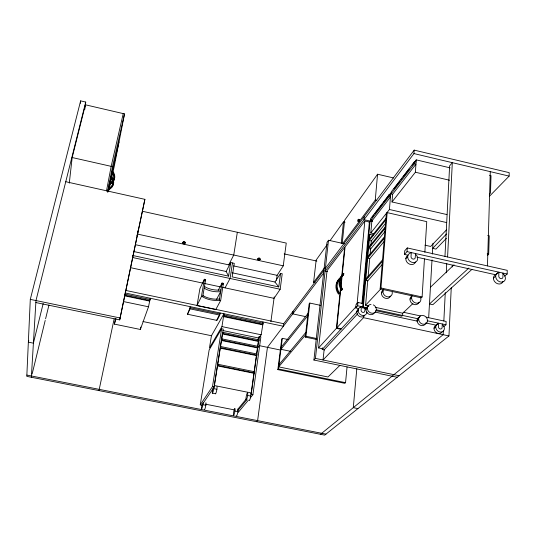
<?xml version="1.0" encoding="UTF-8"?>
<svg xmlns="http://www.w3.org/2000/svg" width="536" height="536" viewBox="0 0 536 536"><rect width="100%" height="100%" fill="white"/><g stroke="black" fill="none" stroke-linecap="round" stroke-linejoin="round"><path stroke-width="0.8" d="M504.637 276.107L507.163 274.017L507.237 270.338L407.293 247.94L404.747 250.754L404.486 254.426L408.017 255.216M489.335 196.377L509.133 176.116L509.2 172.652L414.194 150.12L325.406 268.248M503.003 273.085L502.909 277.079A2.258 1.836 44 0 1 500.798 278.62A2.258 1.836 44 0 1 498.782 276.154L498.875 272.167L496.39 274.271M487.445 255.37L488.685 254.245L489.234 235.753L487.733 235.411M487.459 265.903L490.286 171.654M84.802 109.438L85.727 102.061L80.628 100.869L30.297 299.383L26.8 376.359L324.695 435.132L448.96 335.938L451.252 287.711M452.237 266.921L452.317 265.26M443.553 326.786L445.972 324.776L446.14 321.466L426.214 317.171M444.967 256.389L449.624 165.852L452.31 162.663L447.587 256.972M442.3 323.985L442.113 327.563A1.977 1.675 46 0 1 440.197 328.97A1.977 1.675 46 0 1 438.468 326.786L438.656 323.201L436.271 325.218L425.685 322.947M443.352 330.692L443.151 334.692L320.481 434.294M443.842 320.997L445.275 292.555M446.274 272.777L446.749 263.337M358.517 219.78C358.082 217 357.137 224.852 358.517 219.78L359.334 219.968L358.765 221.616L358.571 221.227M359.334 219.968L359.234 219.311L358.859 219.814M428.666 317.701L432.009 259.86M432.344 254.057L432.974 243.277M31.349 377.257L35.979 300.555L85.727 102.061M424.86 252.275L426.75 221.643L387.16 212.611L386.356 213.623L380.145 288.884L421.202 297.828L422.107 296.971L424.452 258.895M415.521 253.528L415.253 257.521A2.258 1.903 40 0 1 413.008 259.055A2.258 1.903 40 0 1 411.025 256.583L411.3 252.583M446.923 214.568L392.01 201.951L415.387 172.23L416.244 159.869L450.146 167.869M412.941 303.53L402.737 313.232L402.576 315.443L401.759 316.22L375.629 310.605M404.486 254.426L407.032 251.632L407.293 247.94M327.536 271.645L325.091 271.109L413.953 153.584L414.194 150.12M414.348 163.802L415.943 164.177L392.627 194.253L391.126 193.905L414.348 163.802L414.502 161.644L416.097 162.019M374.028 233.716L370.791 232.986L389.438 209.496L390.778 192.96L383.253 202.735M391.126 193.905L391.287 191.834L414.502 161.644M392.01 201.951L392.627 194.253M380.145 288.884L380.962 288L387.16 212.611M388.948 196.719L390.442 197.067L371.863 221.033L370.436 220.711L388.948 196.719L389.116 194.669L390.61 195.01M370.791 232.986L371.984 219.713M357.7 313.788L324.119 349.847L323.034 359.984L363.522 317.68L363.669 316.079M365.076 308.106L364.822 310.981A1.977 1.729 41.9 0 1 362.798 312.381A1.977 1.729 41.9 0 1 361.097 310.183L361.425 306.592L360.44 307.657M368.808 305.929L365.579 305.232L367.743 280.891L382.382 264.255M368.091 276.985L369.719 258.647L384.346 241.213M370.061 254.814L370.698 247.706M370.899 245.448L371.301 240.932L385.853 222.943M342.625 243.659L375.26 200.069L377.558 174.22L393.585 177.952M361.968 303.47L369.371 221.984L364.828 220.959L345.077 246.942L336.829 327.865L341.311 328.816M356.802 368.788L353.284 407.662L357.934 408.593M362.631 303.497L370.095 221.046L369.083 222.366M366.651 308.676L362.564 307.798L369.116 235.344L369.84 234.426L373.063 235.15M370.436 220.711L370.617 218.728L389.116 194.669M362.564 307.798L363.308 306.994L369.84 234.426M357.077 304.113L364.828 220.959M358.705 308.569L355.716 307.925L357.666 305.781L357.974 302.471L362.818 303.51M355.716 307.925L356.025 304.622L357.974 302.471M364.279 216.531L363.984 219.666L372.527 221.603M288.046 339.523L282.331 338.33L281.748 339.08L277.849 369.619L344.829 383.327L345.553 382.671L347.047 366.993M342.249 288.763L341.559 290.452L342.249 288.763A12.536 10.934 39.1 0 1 343.697 274.466L343.784 273.595L343.107 275.196A12.516 10.921 39.1 0 0 340.601 278.472M340.025 279.015L340.695 277.427A12.985 11.357 39.2 0 0 339.047 293.46L338.471 294.15A12.958 11.343 39.2 0 1 340.119 278.144M339.047 293.46L339.147 292.489A12.415 10.861 39.2 0 1 339.998 278.854M318.572 347.938L336.4 328.34L344.655 247.498L327.047 270.667L318.572 347.938L322.806 348.822M341.244 243.357L343.482 221.857L345.084 222.212M342.216 243.491L344.621 220.269L377.558 174.22M324.669 349.961L322.23 349.452L322.404 347.79M397.189 377.257L313.915 360.038L327.014 242.339L328.501 240.249L344.762 243.867M313.915 360.038L315.429 358.41L328.501 240.249M69.285 183.158L72.172 157.537L85.385 104.788L124.52 113.907L119.193 141.089L107.636 192.015M80.34 103.334L80.628 100.869M316.702 339.496L305.259 337.097L309.118 303.966L309.821 303.061L320.421 305.332M305.259 337.097L305.962 336.26L309.821 303.061M315.175 282.774L313.587 282.432L316.18 260.02L327.201 244.617M293.058 311.275L292.736 313.895L305.795 316.669M323.911 270.238L283.718 323.711L283.39 326.257L125.123 292.964M277.849 369.619L278.425 368.929L282.331 338.33M222.581 287.343L274.023 298.338L280.181 289.252L282.217 273.755L280.556 273.394L274.941 282.01L232.034 272.75M276.442 280.315L277.112 275.343L283.263 265.829L286.257 243.089L142.496 211.285M132.72 255.491L228.597 276.134L226.138 271.477L230.741 262.58L234.279 263.35L232.162 276.898L278.76 286.934L280.556 273.394M270.888 321.721L274.224 296.877M257.447 347.871L251.183 392.935L214.266 385.525L217.227 366.651M257.675 346.229L258.814 338.035L222.882 330.558M256.731 354.537L251.196 394.369L252.905 394.71L260.878 336.936L259.223 336.595L258.278 337.928M256.845 353.713L259.223 336.595M217.998 364.292L217.509 365.9L254.118 373.344L254.486 372.875L254.64 371.756L217.998 364.292L217.683 364.782M220.778 346.551L220.289 348.166L256.577 355.629L256.945 355.133L257.099 354.035L220.778 346.551L220.464 347.067M221.978 338.886L221.489 340.501L257.642 347.971L258.01 347.469L258.158 346.377L221.978 338.886L221.663 339.409M222.996 332.36L222.514 333.975L258.546 341.459L258.915 340.943L259.062 339.858L222.996 332.36L222.681 332.89M258.794 338.129L261.173 334.786L263.069 323.201L224.001 314.994L223.686 315.543M262.942 321.955L262.7 323.737L263.069 323.201M187.52 314.243L190.066 308.85L190.3 307.014L187.52 314.243L216.832 320.374C220.316 315.791 220.591 310.197 219.525 314.8M200.25 404.841L212.49 386.603L221.603 328.756L223.278 329.104L214.212 386.945L201.864 405.162L200.25 404.841L209.134 349.981L221.603 328.756M221.944 326.598L223.968 313.754L211.439 335.73L209.462 347.938L221.944 326.598L261.173 334.786M262.553 324.803L223.519 316.609L224.001 314.994M232.503 262.962L230.065 278.479L225.033 287.865M237.334 232.262L233.743 255.089L137.672 234.132M217.482 365.016L221.341 340.4M221.596 338.759L222.373 333.841M135.715 244.758L228.698 264.851M228.597 276.134L230.741 262.58M219.271 300.267L222.045 283.035L223.412 283.33L220.651 300.562L215.78 309.547L197.007 305.594L199.901 288.676L204.363 279.249L205.643 279.524L202.722 296.756A11.812 4.509 9.3 0 0 219.271 300.267L220.651 300.562M216.832 320.374L217.006 319.302M197.007 305.594L201.435 296.488L204.363 279.249M106.476 191.03L111.166 166.354L123.233 113.605M107.609 191.982L112.493 166.649L124.52 113.907M114.476 175.761A9.293 8.127 11.6 0 1 109.23 184.578L109.378 183.828A9.306 8.134 11.6 0 0 112.312 170.937L111.977 172.512A8.362 7.316 11.6 0 1 113.578 179.754M112.794 181.335A8.274 7.256 11.4 0 0 110.939 177.885L111.267 176.331A9.206 8.074 11.4 0 1 113.384 179.734M115.588 318.424L114.396 324.119L140.352 329.473L148.506 306.793L150.033 299.443L124.921 294.17M150.174 298.237L149.825 300.026L150.033 299.443M119.019 141.986L114.141 166.89L108.473 191.828M140.352 329.473L140.827 327.027M35.858 302.545L119.709 319.885L137.846 232.53L136.955 235.746M137.993 231.813L138.442 229.669L137.564 232.845M138.61 228.865L144.888 199.338L65.761 181.711M119.709 319.885L144.888 199.338M114.128 318.987L98.959 390.597M109.23 184.578L109.558 183.031A8.375 7.323 11.6 0 0 112.124 171.748M111.977 172.512L112.312 170.937M110.939 177.885L111.12 177.081M32.14 374.014L45.198 320.434M45.593 318.813L48.957 305.011M43.188 303.523L33.406 343.167L28.354 342.149L28.756 340.534M114.396 324.119L115.97 318.545M182.863 242.741L183.037 242.285M184.96 243.197L185.141 242.748M204.946 280.985L205.643 279.524M228.684 264.911L233.756 255.029L283.263 265.829M218.273 290.257L222.045 283.035M222.661 284.763L223.412 283.33M216.531 299.41L220.665 291.604A11.759 4.583 9.3 0 1 204.189 288.093M217.368 318.659L219.164 315.443M257.823 259.102L258.071 258.674M259.88 259.558L260.134 259.123M257.856 339.382L258.814 338.035M258.694 340.373L259.062 339.858M330.075 240.604L343.482 221.857M257.789 346.886L258.158 346.377M313.587 282.432L324.548 267.799M323.59 273.085L267.451 347.335L257.615 420.633L256.623 421.698M372.219 217.08L373.726 215.124M374.724 213.817L382.248 204.042M393.973 188.813L400.044 180.92M401.055 179.6L402.074 178.287M403.085 176.974L409.156 169.081M412.191 165.135L416.244 159.869M254.272 372.232L254.64 371.756M281.206 347.14L308.012 313.493M307.738 315.845L280.931 349.318L290.706 351.341M369.418 239.136L386.248 218.078M385.84 219.901L369.297 240.483L371.301 240.932M343.107 275.196L343.697 274.466M368.688 247.257L385.263 226.916M385.143 228.323L368.567 248.624L370.577 249.066L385.156 231.331M237.951 409.102L246.419 398.757M237.689 410.784L247.042 399.421M238.259 412.365L248.195 400.385M250.285 397.866L252.905 394.71M367.823 256.824L384.439 236.825M278.975 364.668L305.795 332.474M384.325 238.252L367.703 258.198L369.719 258.647M305.513 334.873L278.687 366.879L327.978 376.982L339.891 365.371M365.827 279.035L382.543 259.86M382.423 261.313L365.699 280.442L367.743 280.891M336.829 327.865L356.36 306.391M356.768 311.724L358.195 310.177M405.826 258.613L407.695 256.583M322.23 349.452L357.311 311.503M365.579 305.232L380.808 288.877M365.954 309.305L367.328 307.852M381.431 292.877L382.925 291.296M446.555 229.797L430.649 246.453L424.988 245.18M446.501 234.004L432.679 248.356L435.949 249.093L446.394 238.353M489.341 194.206L490.5 193.014L491.016 175.627L489.562 175.285M410 299.088L411.601 297.534M430.428 287.222L454.026 264.797M468.886 268.007L429.463 303.979L432.827 304.709L471.928 269.387M417.075 320.287L418.636 318.887M434.019 328.28L435.755 326.813M493.408 278.11L495.666 276.201M202.849 404.693L205.817 405.276M234.929 411.045L237.87 411.628M26.86 375.073L325.955 434.127M212.417 393.163L215.539 393.786M205.368 404.144L234.466 409.913M212.49 386.603L214.212 386.945M213.757 388.654L216.886 389.283M247.619 395.441L250.727 396.064M278.425 368.929L345.553 382.671M217.824 365.411L254.486 372.875M220.604 347.65L256.945 355.133M222.829 333.446L258.915 340.943M142.991 321.546L211.439 335.73M259.417 345.673L280.475 350.035M30.297 299.383L120.258 318.009M315.429 358.41L399.099 375.736M221.804 339.978L258.01 347.469M190.26 307.758L219.974 314.009M190.066 308.85L219.8 315.094M124.7 295.236L149.825 300.515M223.834 316.059L262.921 324.267M124.533 295.825L149.618 301.091M305.962 336.26L316.615 338.497M123.347 301.534L148.506 306.793M201.435 296.488L202.722 296.756M336.4 328.34L340.876 329.285M125.96 290.472L283.718 323.711M130.898 267.752L202.936 283.149M204.571 283.497L220.946 286.995M363.522 317.68L448.96 335.938M403.307 312.233L420.485 315.939M375.267 307.316L402.737 313.232M357.666 305.781L362.912 306.907M363.308 306.994L366.584 307.697M376.399 309.815L417.417 318.632M427.219 320.742L445.972 324.776M132.767 257.555L280.181 289.252M375.334 312.133L417.564 321.205M233.535 265.903L277.112 275.343M133.819 251.552L226.138 271.477M380.962 288L422.107 296.971M284.194 253.91L316.87 261.086M407.032 251.632L507.163 274.017M416.981 257.213L495.773 274.794M487.177 253.903L488.685 254.245M72.172 157.537L112.493 166.649M375.26 200.069L376.888 200.444M389.438 209.496L446.528 222.547M415.387 172.23L449.516 180.23M413.953 153.584L509.133 176.116M274.941 282.01L278.76 286.934M113.317 180.331A8.362 7.316 11.6 0 1 112.627 181.423M113.404 181.108A9.192 8.067 11.4 0 1 108.212 189.858L108.352 189.121A9.206 8.074 11.4 0 0 113.552 180.357M112.259 185.637A8.274 7.256 11.4 0 1 111.575 186.722M112.902 181.959A8.274 7.256 11.4 0 1 112.52 185.061M111.079 177.135A8.288 7.263 11.5 0 1 108.533 188.33M184.592 242.252A1.079 0.972 20.9 0 1 184.605 243.766A1.079 0.972 20.9 0 1 182.997 243.411A1.079 0.972 20.9 0 1 183.54 242.024M183.808 241.984A1.079 0.972 20.9 0 1 184.089 242.011M259.679 258.814A1.065 0.951 30.2 0 1 259.33 260.241A1.065 0.951 30.2 0 1 257.856 259.531A1.065 0.951 30.2 0 1 258.721 258.345M259.25 258.466A1.065 0.951 30.2 0 1 259.484 258.613M216.906 386.704A3.611 0.482 -78.8 0 1 216.531 391.119A3.611 0.482 -78.8 0 1 215.385 393.323M213.944 386.523A3.611 0.476 -78.8 0 1 213.261 391.072A3.611 0.476 -78.8 0 1 212.29 392.962A3.611 0.476 -78.8 0 1 212.805 388.741M247.518 392.848A3.598 0.596 -79.1 0 1 247.21 397.558A3.598 0.596 -79.1 0 1 245.964 399.106A3.598 0.596 -79.1 0 1 247.13 393.33M250.614 393.464A3.598 0.603 -79.1 0 1 250.386 397.9A3.598 0.603 -79.1 0 1 249.079 400.057M205.878 402.777A3.424 0.436 -78.8 0 1 205.569 406.596A3.424 0.436 -78.8 0 1 204.477 409.377M203.05 402.643A3.424 0.422 -78.8 0 1 202.38 406.978A3.424 0.422 -78.8 0 1 201.503 408.707A3.424 0.422 -78.8 0 1 202.025 404.673M234.882 408.533A3.41 0.529 -79.1 0 1 234.466 413.323A3.41 0.529 -79.1 0 1 233.435 414.02A3.41 0.529 -79.1 0 1 234.721 408.64M237.649 409.223A3.41 0.543 -79.2 0 1 237.723 412.506A3.41 0.543 -79.2 0 1 236.43 415.688M337.533 282.264A12.395 10.847 39.2 0 1 339.422 279.571M341.559 290.452A13.085 11.417 39.1 0 1 343.201 274.318M342.149 289.748A13.105 11.437 39.1 0 1 343.784 273.595M415.46 254.165A5.333 4.496 40 0 1 416.311 261.608A5.333 4.496 40 0 1 408.653 259.893A5.333 4.496 40 0 1 410.476 253.052M415.521 262.01A5.306 4.482 40.1 0 1 408.03 263.263A5.306 4.482 40.1 0 1 407.514 255.605M503.083 273.749A5.333 4.342 44 0 1 504.215 281.166A5.333 4.342 44 0 1 496.738 279.497A5.333 4.342 44 0 1 498.212 272.663M502.929 281.454A5.306 4.328 44.1 0 1 495.733 282.74A5.306 4.328 44.1 0 1 494.916 275.109M366.993 312.059A4.663 4.087 41.9 0 1 362.986 315.476A4.663 4.087 41.9 0 1 358.329 311.691A4.663 4.087 41.9 0 1 360.735 306.974M365.123 307.919A4.663 4.087 41.9 0 1 365.974 308.783M364.755 315.597A4.643 4.074 42 0 1 358.175 315.463A4.643 4.074 42 0 1 358.323 309.011M442.408 324.535A4.67 3.96 46 0 1 443.225 331.181A4.67 3.96 46 0 1 436.619 329.761A4.67 3.96 46 0 1 438.106 323.603M441.925 332.106A4.65 3.946 46.1 0 1 435.52 331.998A4.65 3.946 46.1 0 1 435.44 325.56M373.351 304.877A4.784 4.167 42.2 0 1 375.3 312.113A4.784 4.167 42.2 0 1 367.924 310.525A4.784 4.167 42.2 0 1 371.026 304.374M374.677 312.32A4.764 4.154 42.2 0 1 367.415 313.131A4.764 4.154 42.2 0 1 368.527 306.043M390.523 296.04A4.971 4.288 41.6 0 1 383.461 297.286A4.971 4.288 41.6 0 1 383.059 290.01M392.231 292.133A4.992 4.301 41.5 0 1 386.65 296.656A4.992 4.301 41.5 0 1 383.736 289.179M425.711 323.275A4.764 4.074 45 0 1 418.596 324.106A4.764 4.074 45 0 1 419.527 317.024M419.038 302.23A4.971 4.241 43.1 0 1 412.063 303.49A4.971 4.241 43.1 0 1 411.568 296.22M420.425 297.179A4.992 4.255 43.1 0 1 419.025 302.659A4.992 4.255 43.1 0 1 413.042 301.353A4.992 4.255 43.1 0 1 412.378 295.423M219.472 299.001A11.799 4.516 9.3 0 1 202.936 295.49M220.933 289.922A11.752 4.596 9.3 0 1 204.477 286.412M183.218 243.036A1.079 0.972 20.9 0 0 185.061 242.989A1.079 0.972 20.9 0 0 183.989 241.528A1.079 0.972 20.9 0 0 183.218 243.036M258.138 259.183A1.065 0.958 30.1 0 0 259.927 259.571A1.065 0.958 30.1 0 0 259.236 257.943A1.065 0.958 30.1 0 0 258.138 259.183M418.723 320.059A4.784 4.087 45 0 0 426.033 323.59A4.784 4.087 45 0 0 424.472 315.898A4.784 4.087 45 0 0 418.723 320.059"/></g></svg>
